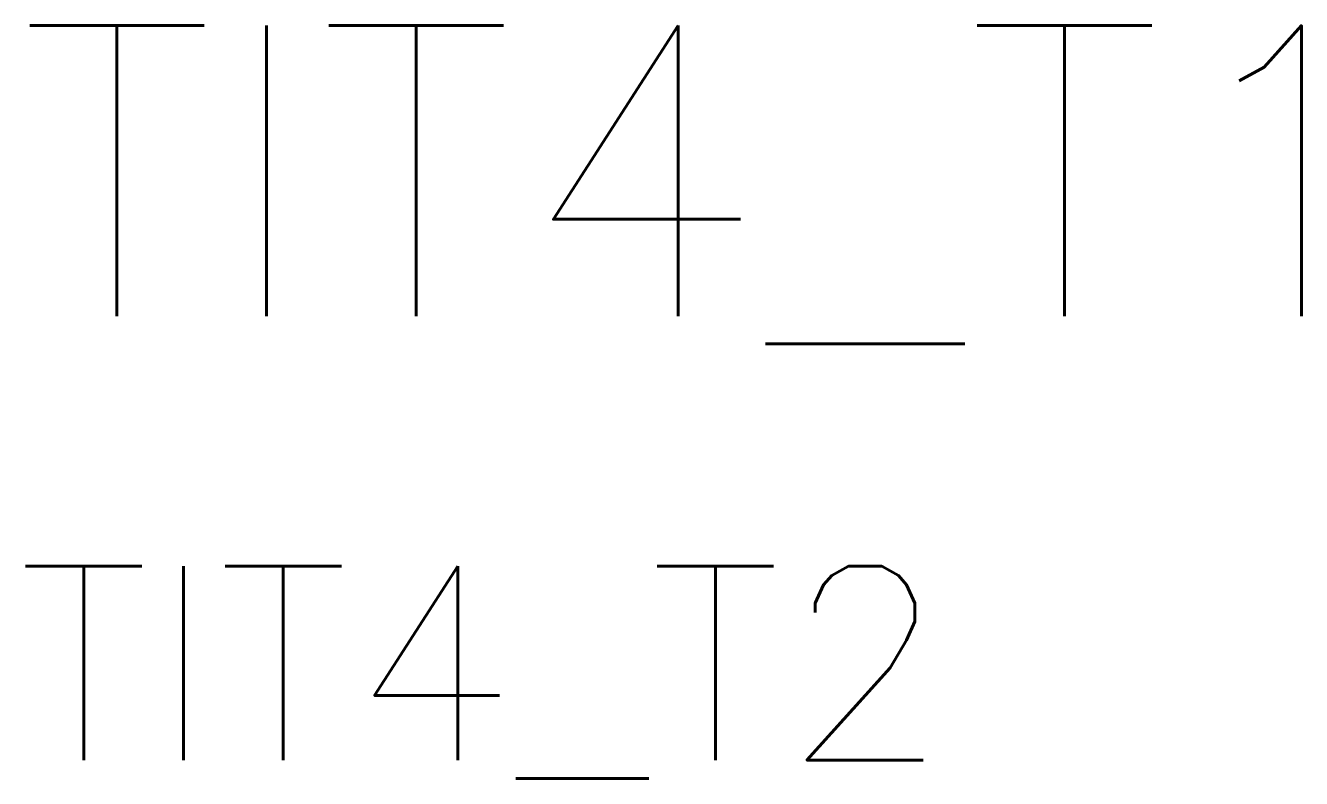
# Model space of a CAD drawing. Header units: millimetres. Extents: x 0.16 to 1.47, y -7.77 to -6.99.
import ezdxf

# ---------------------------------------------------------------- set-up
doc = ezdxf.new("R2010")
doc.units = ezdxf.units.MM
doc.header["$LTSCALE"] = 10
doc.styles.add('r120', font='romans.shx')
doc.styles.add('r80', font='romans.shx')

msp = doc.modelspace()

# ---------------------------------------------------------------- texts
at = {"color": 4, "style": 'r120'}
msp.add_attdef('TIT4_T1', (0.1507, -7.2932), '', height=0.3, dxfattribs=at)
at = {"color": 2, "style": 'r80'}
msp.add_attdef('TIT4_T2', (0.1507, -7.7512), '', height=0.2, dxfattribs=at)

doc.saveas('drawing.dxf')
